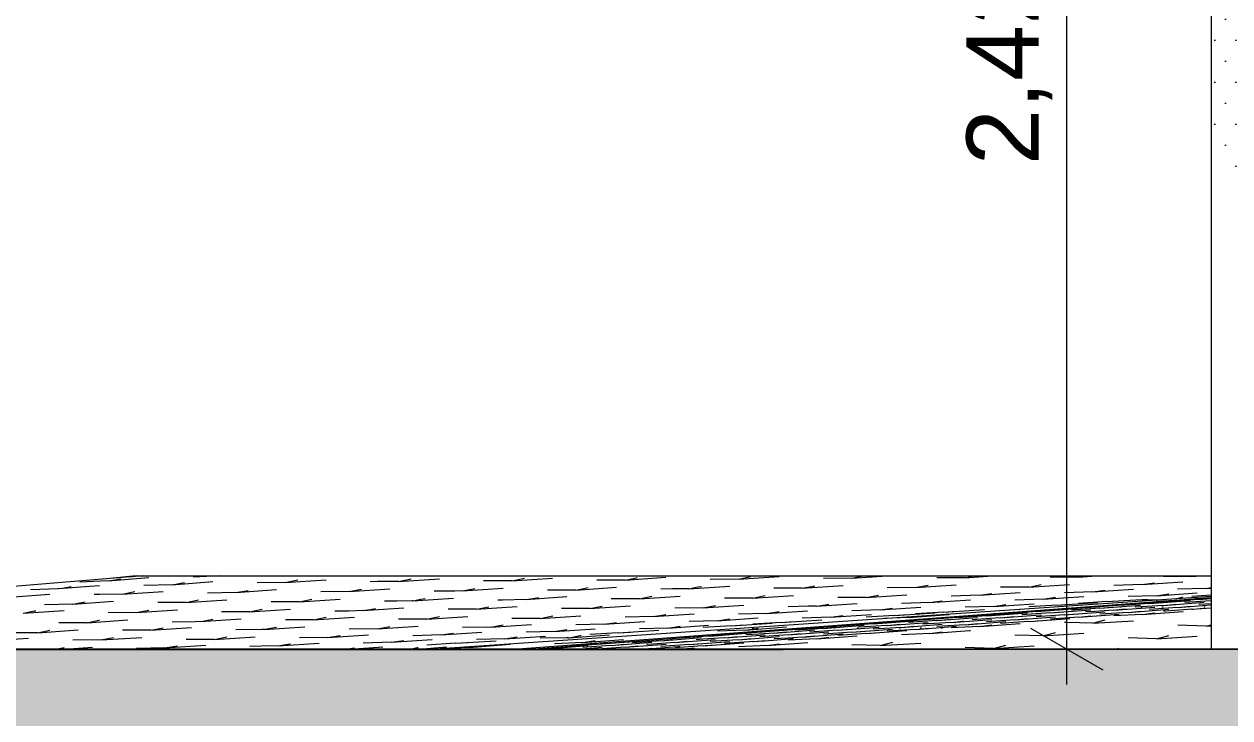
# Model space of a CAD drawing. Header units: metres. Extents: x -111189 to -108577, y -72951 to -72647.
# Drawn here: x -108812.514 to -108810.013, y -72942.977 to -72941.537 of the extents above; entities that cross this region are included whole.
import ezdxf

# ---------------------------------------------------------------- set-up
doc = ezdxf.new("R2010")
doc.units = ezdxf.units.M
doc.header["$MEASUREMENT"] = 0
for name, color, linetype in [('00 - DESENHO 2D', 7, 'Continuous'), ('01 - TERRENO PROPOSTO', 7, 'Continuous'), ('03 - LAJES', 7, 'Continuous'), ('05 - PAREDES..35', 7, 'Continuous'), ('12 - COTAS GERAIS', 7, 'Continuous')]:
    doc.layers.add(name, color=color, linetype=linetype)
doc.styles.add('ESTILO_GERADO_7', font='')
doc.styles.get('ESTILO_GERADO_7').set_extended_font_data('Helvetica')
doc.dimstyles.new('ESTILO_GERADO__5', dxfattribs={"dimtxt": 0.15, "dimasz": 0.114, "dimexe": 0.18, "dimexo": 0.0625, "dimgap": 0, "dimtad": 1, "dimzin": 0, "dimdsep": 46, "dimtxsty": 'ESTILO_GERADO_7', "dimblk": 'ARROWHEAD_2', "dimblk1": 'ARROWHEAD_2', "dimblk2": 'ARROWHEAD_2', "dimcen": 0.09, "dimse1": 1, "dimse2": 1, "dimclrd": 7, "dimclre": 7, "dimclrt": 7, "dimadec": 0, "dimazin": 0, "dimtfac": 1, "dimtdec": 4, "dimtmove": 0, "dimatfit": 3, "dimfxl": 1, "dimtolj": 1, "dimtzin": 0, "dimarcsym": 0})
pattern_1 = [(360, (-108649.912126, -72941.96242), (0.021783658, 0.043567315), [0, -0.043567315])]

# ---------------------------------------------------------------- blocks, each defined once
blk = doc.blocks.new('Corte Elem_1511_1', base_point=(-108649.9121, -72941.9624))
at = {"layer": '03 - LAJES', "color": 7, "linetype": 'Continuous', "lineweight": 20}
blk.add_line((-108809.8334, -72942.8341), (-108814.1422, -72942.8341), dxfattribs=at)
blk = doc.blocks.new('Corte Elem_1633_1', base_point=(-108649.9121, -72941.9624))
at = {"layer": '05 - PAREDES..35', "linetype": 'Continuous', "lineweight": 13}
h = blk.add_hatch(dxfattribs=at)
h.set_pattern_fill('DOTS_0001', color=251, style=0, pattern_type=2)
h.set_pattern_definition(pattern_1)
h.paths.add_polyline_path([(-108809.3397, -72940.4134), (-108810.0517, -72940.4134), (-108810.0517, -72941.7766), (-108809.909, -72941.9341), (-108809.8534, -72941.9341), (-108809.8534, -72941.9291), (-108809.4034, -72941.9291), (-108809.4034, -72941.9341), (-108809.3609, -72941.9341), (-108809.3609, -72940.4141), (-108809.3506, -72940.4141), (-108809.3506, -72941.9341), (-108809.3414, -72941.9341), (-108809.3414, -72941.334), (-108809.3397, -72941.3339)])
h = blk.add_hatch(dxfattribs=at)
h.set_pattern_fill('DOTS_0001', color=251, style=0, pattern_type=2)
h.set_pattern_definition(pattern_1)
h.paths.add_polyline_path([(-108809.9234, -72941.9641), (-108809.9414, -72941.9641), (-108809.9405, -72941.9651), (-108809.9234, -72941.9651)])
h = blk.add_hatch(dxfattribs=at)
h.set_pattern_fill('DOTS_0001', color=251, style=0, pattern_type=2)
h.set_pattern_definition(pattern_1)
h.paths.add_polyline_path([(-108809.9409, -72942.7336), (-108809.8499, -72942.8341), (-108809.8334, -72942.8341), (-108809.8334, -72942.7341), (-108809.9234, -72942.7341), (-108809.9234, -72942.7331), (-108809.9409, -72942.7331)])
at = {"layer": '05 - PAREDES..35', "color": 7, "linetype": 'Continuous', "lineweight": 13}
for p, q in [((-108810.0517, -72940.4134), (-108810.0517, -72942.8341)), ((-108809.3397, -72941.3334), (-108809.3397, -72940.4134)), ((-108809.3397, -72941.3334), (-108809.3397, -72941.3339))]:
    blk.add_line(p, q, dxfattribs=at)
blk = doc.blocks.new('Corte Elem_1678_1', base_point=(-108649.9121, -72941.9624))
at = {"layer": '01 - TERRENO PROPOSTO', "linetype": 'Continuous', "lineweight": 13}
h = blk.add_hatch(dxfattribs=at)
h.set_pattern_fill('DOTS_0001', color=251, style=0, pattern_type=2)
h.set_pattern_definition(pattern_1)
h.paths.add_polyline_path([(-108810.0517, -72942.7377), (-108811.3295, -72942.8341), (-108811.3295, -72942.8341), (-108811.1614, -72942.8214), (-108811.3016, -72942.8341), (-108811.2622, -72942.8341), (-108810.9245, -72942.8035), (-108810.8032, -72942.7944), (-108810.7967, -72942.8015), (-108810.0517, -72942.7467), (-108810.0517, -72942.7445), (-108810.5776, -72942.783), (-108810.5801, -72942.7802), (-108810.0517, -72942.7416), (-108810.0517, -72942.739), (-108810.5822, -72942.7779), (-108810.5823, -72942.7777)])
h = blk.add_hatch(dxfattribs=at)
h.set_pattern_fill('DOTS_0001', color=251, style=0, pattern_type=2)
h.set_pattern_definition(pattern_1)
h.paths.add_polyline_path([(-108810.9733, -72942.8052), (-108811.0519, -72942.8119), (-108810.8293, -72942.7953), (-108810.8043, -72942.7931), (-108810.8041, -72942.7934), (-108810.5831, -72942.7769), (-108810.5836, -72942.7764), (-108810.0517, -72942.7371), (-108810.0517, -72942.7368)])
h = blk.add_hatch(dxfattribs=at)
h.set_pattern_fill('DOTS_0001', color=251, style=0, pattern_type=2)
h.set_pattern_definition(pattern_1)
h.paths.add_polyline_path([(-108810.0517, -72942.7353), (-108810.8979, -72942.7984), (-108810.9733, -72942.8052), (-108810.0517, -72942.7368)])
h = blk.add_hatch(dxfattribs=at)
h.set_pattern_fill('DOTS_0001', color=251, style=0, pattern_type=2)
h.set_pattern_definition(pattern_1)
h.paths.add_polyline_path([(-108810.8301, -72942.7923), (-108810.8979, -72942.7984), (-108810.0517, -72942.7353), (-108810.0517, -72942.7349), (-108810.5856, -72942.7742), (-108810.5866, -72942.773), (-108810.0517, -72942.7336), (-108810.0517, -72942.7328), (-108810.76, -72942.786), (-108810.807, -72942.7902), (-108810.8067, -72942.7906)])
h = blk.add_hatch(dxfattribs=at)
h.set_pattern_fill('DOTS_0001', color=251, style=0, pattern_type=2)
h.set_pattern_definition(pattern_1)
h.paths.add_polyline_path([(-108810.0517, -72942.7467), (-108810.7967, -72942.8015), (-108810.7963, -72942.802), (-108810.5752, -72942.7856), (-108810.5754, -72942.7854), (-108810.0987, -72942.7504), (-108810.0517, -72942.7469)])
h = blk.add_hatch(dxfattribs=at)
h.set_pattern_fill('DOTS_0001', color=251, style=0, pattern_type=2)
h.set_pattern_definition(pattern_1)
h.paths.add_polyline_path([(-108810.5749, -72942.7859), (-108810.796, -72942.8023), (-108810.7951, -72942.8034), (-108810.0517, -72942.7485), (-108810.0517, -72942.7484), (-108810.5741, -72942.7868)])
h = blk.add_hatch(dxfattribs=at)
h.set_pattern_fill('DOTS_0001', color=251, style=0, pattern_type=2)
h.set_pattern_definition(pattern_1)
h.paths.add_polyline_path([(-108810.7951, -72942.8034), (-108810.7948, -72942.8037), (-108810.0517, -72942.7487), (-108810.0517, -72942.7485)])
h = blk.add_hatch(dxfattribs=at)
h.set_pattern_fill('DOTS_0001', color=251, style=0, pattern_type=2)
h.set_pattern_definition(pattern_1)
h.paths.add_polyline_path([(-108810.0517, -72942.7487), (-108810.7948, -72942.8037), (-108810.7947, -72942.8038), (-108810.0517, -72942.7487)])
h = blk.add_hatch(dxfattribs=at)
h.set_pattern_fill('DOTS_0001', color=251, style=0, pattern_type=2)
h.set_pattern_definition(pattern_1)
h.paths.add_polyline_path([(-108810.0517, -72942.7487), (-108810.7947, -72942.8038), (-108810.7946, -72942.8039), (-108810.0517, -72942.7488)])
h = blk.add_hatch(dxfattribs=at)
h.set_pattern_fill('DOTS_0001', color=251, style=0, pattern_type=2)
h.set_pattern_definition(pattern_1)
h.paths.add_polyline_path([(-108810.7946, -72942.8039), (-108810.7944, -72942.8041), (-108810.0517, -72942.7489), (-108810.0517, -72942.7488)])
h = blk.add_hatch(dxfattribs=at)
h.set_pattern_fill('DOTS_0001', color=251, style=0, pattern_type=2)
h.set_pattern_definition(pattern_1)
h.paths.add_polyline_path([(-108810.7944, -72942.8041), (-108810.7941, -72942.8044), (-108810.5731, -72942.788), (-108810.5732, -72942.7878), (-108810.3208, -72942.7691), (-108810.0517, -72942.7491), (-108810.0517, -72942.7489)])
h = blk.add_hatch(dxfattribs=at)
h.set_pattern_fill('DOTS_0001', color=251, style=0, pattern_type=2)
h.set_pattern_definition(pattern_1)
h.paths.add_polyline_path([(-108810.7459, -72942.7848), (-108810.76, -72942.786), (-108810.0517, -72942.7328), (-108810.0517, -72942.7327), (-108810.7525, -72942.7852), (-108810.7524, -72942.7853)])
h = blk.add_hatch(dxfattribs=at)
h.set_pattern_fill('DOTS_0001', color=251, style=0, pattern_type=2)
h.set_pattern_definition(pattern_1)
h.paths.add_polyline_path([(-108810.7527, -72942.785), (-108810.7525, -72942.7852), (-108810.0517, -72942.7327), (-108810.0517, -72942.7323), (-108810.7201, -72942.7821)])
h = blk.add_hatch(dxfattribs=at)
h.set_pattern_fill('DOTS_0001', color=251, style=0, pattern_type=2)
h.set_pattern_definition(pattern_1)
h.paths.add_polyline_path([(-108810.6267, -72942.774), (-108810.7201, -72942.7821), (-108810.0517, -72942.7323), (-108810.0517, -72942.7315)])
h = blk.add_hatch(dxfattribs=at)
h.set_pattern_fill('DOTS_0001', color=251, style=0, pattern_type=2)
h.set_pattern_definition(pattern_1)
h.paths.add_polyline_path([(-108810.3208, -72942.7691), (-108810.0517, -72942.7511), (-108810.0517, -72942.7491)])
h = blk.add_hatch(dxfattribs=at)
h.set_pattern_fill('DOTS_0001', color=251, style=0, pattern_type=2)
h.set_pattern_definition(pattern_1)
h.paths.add_polyline_path([(-108810.0517, -72942.7469), (-108810.0986, -72942.7504), (-108810.0517, -72942.747)])
h = blk.add_hatch(dxfattribs=at)
h.set_pattern_fill('DOTS_0001', color=251, style=0, pattern_type=2)
h.set_pattern_definition(pattern_1)
h.paths.add_polyline_path([(-108810.8041, -72942.7934), (-108810.8038, -72942.7938), (-108810.5828, -72942.7772), (-108810.5831, -72942.7769)])
h = blk.add_hatch(dxfattribs=at)
h.set_pattern_fill('DOTS_0001', color=251, style=0, pattern_type=2)
h.set_pattern_definition(pattern_1)
h.paths.add_polyline_path([(-108810.8038, -72942.7938), (-108810.8032, -72942.7944), (-108810.5823, -72942.7777), (-108810.5828, -72942.7772)])
h = blk.add_hatch(dxfattribs=at)
h.set_pattern_fill('DOTS_0001', color=251, style=0, pattern_type=2)
h.set_pattern_definition(pattern_1)
h.paths.add_polyline_path([(-108810.9508, -72942.7858), (-108811.6615, -72942.8341), (-108811.4895, -72942.8341), (-108811.1078, -72942.8059)])
h = blk.add_hatch(dxfattribs=at)
h.set_pattern_fill('DOTS_0001', color=251, style=0, pattern_type=2)
h.set_pattern_definition(pattern_1)
h.paths.add_polyline_path([(-108810.8571, -72942.7978), (-108811.0839, -72942.8148), (-108811.1614, -72942.8214), (-108810.9245, -72942.8035)])
h = blk.add_hatch(dxfattribs=at)
h.set_pattern_fill('DOTS_0001', color=251, style=0, pattern_type=2)
h.set_pattern_definition(pattern_1)
h.paths.add_polyline_path([(-108811.0839, -72942.8148), (-108810.8571, -72942.7978), (-108810.8293, -72942.7953), (-108811.0519, -72942.8119)])
h = blk.add_hatch(dxfattribs=at)
h.set_pattern_fill('DOTS_0001', color=251, style=0, pattern_type=2)
h.set_pattern_definition(pattern_1)
h.paths.add_polyline_path([(-108810.5752, -72942.7856), (-108810.7963, -72942.802), (-108810.796, -72942.8023), (-108810.5749, -72942.7859)])
h = blk.add_hatch(dxfattribs=at)
h.set_pattern_fill('DOTS_0001', color=251, style=0, pattern_type=2)
h.set_pattern_definition(pattern_1)
h.paths.add_polyline_path([(-108810.5731, -72942.788), (-108810.7941, -72942.8044), (-108810.7849, -72942.8145), (-108810.5772, -72942.7975), (-108810.5656, -72942.7962)])
h = blk.add_hatch(dxfattribs=at)
h.set_pattern_fill('DOTS_0001', color=251, style=0, pattern_type=2)
h.set_pattern_definition(pattern_1)
h.paths.add_polyline_path([(-108810.5772, -72942.7975), (-108810.7849, -72942.8145), (-108810.7792, -72942.8208), (-108810.6827, -72942.817)])
h = blk.add_hatch(dxfattribs=at)
h.set_pattern_fill('DOTS_0001', color=251, style=0, pattern_type=2)
h.set_pattern_definition(pattern_1)
h.paths.add_polyline_path([(-108811.3867, -72942.8265), (-108811.4895, -72942.8341), (-108811.4654, -72942.8341), (-108811.4142, -72942.8303)])
h = blk.add_hatch(dxfattribs=at)
h.set_pattern_fill('DOTS_0001', color=251, style=0, pattern_type=2)
h.set_pattern_definition(pattern_1)
h.paths.add_polyline_path([(-108811.4609, -72942.8337), (-108811.4654, -72942.8341), (-108811.4652, -72942.8341)])
at = {"layer": '01 - TERRENO PROPOSTO', "color": 251, "linetype": 'Continuous', "lineweight": 13}
for p, q in [((-108812.2684, -72942.6824), (-108812.7922, -72942.7255)), ((-108812.4422, -72942.7088), (-108812.3774, -72942.7037)), ((-108812.3692, -72942.6938), (-108812.3981, -72942.6953)), ((-108812.3774, -72942.7037), (-108812.3577, -72942.7022)), ((-108812.3394, -72942.6924), (-108812.3692, -72942.6938)), ((-108812.2817, -72942.6824), (-108812.3429, -72942.6885)), ((-108812.3394, -72942.6924), (-108812.2549, -72942.6858)), ((-108812.3394, -72942.6924), (-108812.3251, -72942.6902)), ((-108812.3251, -72942.6902), (-108812.3136, -72942.6887)), ((-108812.2953, -72942.6843), (-108812.3233, -72942.6869)), ((-108812.2953, -72942.6843), (-108812.2791, -72942.6824)), ((-108812.2953, -72942.6843), (-108812.277, -72942.6824)), ((-108812.2817, -72942.6824), (-108812.2701, -72942.6824)), ((-108812.2701, -72942.6824), (-108812.2684, -72942.6824)), ((-108812.2684, -72942.6824), (-108812.2584, -72942.6824)), ((-108812.2071, -72942.7006), (-108812.2659, -72942.7022)), ((-108812.2584, -72942.6824), (-108812.2281, -72942.6824)), ((-108812.2281, -72942.6824), (-108812.1725, -72942.6824)), ((-108812.2071, -72942.7006), (-108812.1227, -72942.6941)), ((-108812.2071, -72942.7006), (-108812.1814, -72942.6957)), ((-108812.1725, -72942.6824), (-108812.1009, -72942.6824)), ((-108812.1074, -72942.6824), (-108812.1631, -72942.6847)), ((-108812.1009, -72942.6824), (-108812.0283, -72942.6824)), ((-108811.9721, -72942.6963), (-108812.0308, -72942.6967)), ((-108812.0283, -72942.6824), (-108811.9539, -72942.6824)), ((-108811.9721, -72942.6963), (-108811.8876, -72942.6902)), ((-108811.9721, -72942.6963), (-108811.9464, -72942.6906)), ((-108811.9539, -72942.6824), (-108811.8397, -72942.6824)), ((-108811.8397, -72942.6824), (-108811.6454, -72942.6824)), ((-108811.7803, -72942.694), (-108811.7958, -72942.6944)), ((-108811.737, -72942.6938), (-108811.7803, -72942.694)), ((-108811.737, -72942.6938), (-108811.6525, -72942.6882)), ((-108811.737, -72942.6938), (-108811.7113, -72942.6885)), ((-108811.6454, -72942.6824), (-108811.4054, -72942.6824)), ((-108811.5368, -72942.6927), (-108811.5607, -72942.6928)), ((-108811.5019, -72942.6925), (-108811.5368, -72942.6927)), ((-108811.5019, -72942.6925), (-108811.4175, -72942.6869)), ((-108811.5019, -72942.6925), (-108811.4821, -72942.6884)), ((-108811.4821, -72942.6884), (-108811.4762, -72942.6872)), ((-108811.4054, -72942.6824), (-108811.1896, -72942.6824)), ((-108811.3127, -72942.6914), (-108811.3256, -72942.6914)), ((-108811.2669, -72942.691), (-108811.3127, -72942.6914)), ((-108811.2669, -72942.691), (-108811.1824, -72942.6853)), ((-108811.2669, -72942.691), (-108811.2438, -72942.6864)), ((-108811.2438, -72942.6864), (-108811.2412, -72942.6858)), ((-108811.1896, -72942.6824), (-108811.0198, -72942.6824)), ((-108811.1347, -72942.709), (-108811.0502, -72942.7035)), ((-108811.0318, -72942.689), (-108811.0906, -72942.6895)), ((-108811.0318, -72942.689), (-108810.9473, -72942.6833)), ((-108811.0318, -72942.689), (-108811.0061, -72942.6838)), ((-108811.0198, -72942.6824), (-108810.8073, -72942.6824)), ((-108810.8996, -72942.7078), (-108810.8151, -72942.7024)), ((-108810.8996, -72942.7078), (-108810.8739, -72942.7027)), ((-108810.7968, -72942.6872), (-108810.8555, -72942.6874)), ((-108810.8073, -72942.6824), (-108810.4514, -72942.6824)), ((-108810.7968, -72942.6872), (-108810.7732, -72942.6824)), ((-108810.7968, -72942.6872), (-108810.7233, -72942.6824)), ((-108810.6645, -72942.7066), (-108810.5801, -72942.7011)), ((-108810.6645, -72942.7066), (-108810.6388, -72942.7014)), ((-108810.5617, -72942.686), (-108810.6205, -72942.6863)), ((-108810.5617, -72942.686), (-108810.5438, -72942.6824)), ((-108810.5617, -72942.686), (-108810.5059, -72942.6824)), ((-108810.4514, -72942.6824), (-108810.0517, -72942.6824)), ((-108810.4295, -72942.7054), (-108810.345, -72942.6999)), ((-108810.4295, -72942.7054), (-108810.4038, -72942.7002)), ((-108810.3266, -72942.6848), (-108810.3854, -72942.6851)), ((-108810.3266, -72942.6848), (-108810.3146, -72942.6824)), ((-108810.3266, -72942.6848), (-108810.2892, -72942.6824)), ((-108810.1944, -72942.7002), (-108810.2532, -72942.702)), ((-108810.1944, -72942.7002), (-108810.1099, -72942.6946)), ((-108810.1944, -72942.7002), (-108810.1687, -72942.6964)), ((-108810.0916, -72942.6836), (-108810.1503, -72942.6839)), ((-108810.0916, -72942.6836), (-108810.0856, -72942.6824)), ((-108810.0916, -72942.6836), (-108810.0729, -72942.6824)), ((-108812.545, -72942.7266), (-108812.4605, -72942.7202)), ((-108812.4618, -72942.7096), (-108812.501, -72942.7113)), ((-108812.4448, -72942.7089), (-108812.4618, -72942.7096)), ((-108812.4422, -72942.7088), (-108812.4448, -72942.7089)), ((-108812.4422, -72942.7088), (-108812.4411, -72942.7086)), ((-108812.4411, -72942.7086), (-108812.4346, -72942.7076)), ((-108812.4346, -72942.7076), (-108812.4165, -72942.7046)), ((-108812.3574, -72942.7208), (-108812.3687, -72942.721)), ((-108812.31, -72942.7205), (-108812.3574, -72942.7208)), ((-108812.31, -72942.7205), (-108812.2255, -72942.7144)), ((-108812.31, -72942.7205), (-108812.288, -72942.7157)), ((-108812.288, -72942.7157), (-108812.2843, -72942.7149)), ((-108812.0749, -72942.7169), (-108812.1337, -72942.7183)), ((-108812.0749, -72942.7169), (-108811.9904, -72942.7109)), ((-108812.0749, -72942.7169), (-108812.0492, -72942.7123)), ((-108811.8398, -72942.715), (-108811.8986, -72942.7153)), ((-108811.8398, -72942.715), (-108811.7554, -72942.7094)), ((-108811.8398, -72942.715), (-108811.8141, -72942.7097)), ((-108811.7076, -72942.7343), (-108811.6231, -72942.7286)), ((-108811.6201, -72942.7137), (-108811.6635, -72942.7139)), ((-108811.6048, -72942.7135), (-108811.6201, -72942.7137)), ((-108811.6048, -72942.7135), (-108811.5203, -72942.7079)), ((-108811.6048, -72942.7135), (-108811.5971, -72942.712)), ((-108811.5971, -72942.712), (-108811.5791, -72942.7083)), ((-108811.4725, -72942.7311), (-108811.3888, -72942.7253)), ((-108811.4725, -72942.7311), (-108811.4494, -72942.7277)), ((-108811.4494, -72942.7277), (-108811.4468, -72942.7272)), ((-108811.4129, -72942.712), (-108811.4285, -72942.7121)), ((-108811.3697, -72942.7116), (-108811.4129, -72942.712)), ((-108811.3888, -72942.7253), (-108811.3881, -72942.7253)), ((-108811.3697, -72942.7116), (-108811.2852, -72942.706)), ((-108811.3697, -72942.7116), (-108811.3467, -72942.707)), ((-108811.3467, -72942.707), (-108811.344, -72942.7065)), ((-108811.2375, -72942.7296), (-108811.153, -72942.7242)), ((-108811.2375, -72942.7296), (-108811.2118, -72942.7244)), ((-108811.169, -72942.7091), (-108811.1934, -72942.7099)), ((-108811.1347, -72942.709), (-108811.169, -72942.7091)), ((-108811.1347, -72942.709), (-108811.116, -72942.7052)), ((-108811.116, -72942.7052), (-108811.1089, -72942.7042)), ((-108811.0024, -72942.7283), (-108811.0612, -72942.7286)), ((-108811.0024, -72942.7283), (-108810.9179, -72942.7229)), ((-108811.0024, -72942.7283), (-108810.9767, -72942.7232)), ((-108810.8996, -72942.7078), (-108810.9584, -72942.7081)), ((-108810.7674, -72942.7271), (-108810.8261, -72942.7274)), ((-108810.7674, -72942.7271), (-108810.6829, -72942.7217)), ((-108810.7674, -72942.7271), (-108810.7417, -72942.722)), ((-108810.6645, -72942.7066), (-108810.7233, -72942.7069)), ((-108810.5323, -72942.7226), (-108810.5911, -72942.7243)), ((-108810.5323, -72942.7226), (-108810.4478, -72942.717)), ((-108810.5323, -72942.7226), (-108810.5066, -72942.7188)), ((-108810.4295, -72942.7054), (-108810.4882, -72942.7057)), ((-108810.4001, -72942.7306), (-108810.3156, -72942.725)), ((-108810.4001, -72942.7306), (-108810.3744, -72942.7268)), ((-108810.2972, -72942.7154), (-108810.356, -72942.7172)), ((-108810.2972, -72942.7154), (-108810.2128, -72942.7098)), ((-108810.2972, -72942.7154), (-108810.2715, -72942.7116)), ((-108810.165, -72942.7234), (-108810.2238, -72942.7252)), ((-108810.165, -72942.7234), (-108810.0805, -72942.7178)), ((-108810.165, -72942.7234), (-108810.1393, -72942.7196)), ((-108810.1277, -72942.73), (-108810.119, -72942.7282)), ((-108810.0622, -72942.7082), (-108810.1209, -72942.71)), ((-108810.119, -72942.7282), (-108810.1113, -72942.7265)), ((-108810.1113, -72942.7265), (-108810.1099, -72942.7264)), ((-108810.0517, -72942.7223), (-108810.0915, -72942.7248)), ((-108810.0622, -72942.7082), (-108810.0517, -72942.7067)), ((-108810.0622, -72942.7082), (-108810.0517, -72942.7075)), ((-108812.4128, -72942.7409), (-108812.4716, -72942.7423)), ((-108812.4128, -72942.7409), (-108812.3283, -72942.7349)), ((-108812.4128, -72942.7409), (-108812.3871, -72942.7363)), ((-108812.2806, -72942.7585), (-108812.1961, -72942.7529)), ((-108812.2806, -72942.7585), (-108812.2549, -72942.7533)), ((-108812.1777, -72942.7374), (-108812.2365, -72942.7377)), ((-108812.1777, -72942.7374), (-108812.0933, -72942.7318)), ((-108812.1777, -72942.7374), (-108812.152, -72942.7321)), ((-108812.0455, -72942.7568), (-108811.961, -72942.7512)), ((-108812.0431, -72942.7563), (-108812.0198, -72942.7515)), ((-108811.9427, -72942.7361), (-108812.0014, -72942.7364)), ((-108811.9427, -72942.7361), (-108811.8582, -72942.7304)), ((-108811.9427, -72942.7361), (-108811.917, -72942.7308)), ((-108811.8104, -72942.7542), (-108811.726, -72942.7484)), ((-108811.8104, -72942.7542), (-108811.7963, -72942.7521)), ((-108811.7963, -72942.7521), (-108811.7847, -72942.7498)), ((-108811.7406, -72942.7345), (-108811.7664, -72942.7346)), ((-108811.7091, -72942.7343), (-108811.7406, -72942.7345)), ((-108811.7076, -72942.7343), (-108811.7091, -72942.7343)), ((-108811.7076, -72942.7343), (-108811.7068, -72942.7341)), ((-108811.7068, -72942.7341), (-108811.6912, -72942.7309)), ((-108811.6912, -72942.7309), (-108811.6819, -72942.729)), ((-108811.5754, -72942.7514), (-108811.6341, -72942.7517)), ((-108811.5754, -72942.7514), (-108811.4909, -72942.746)), ((-108811.5754, -72942.7514), (-108811.5497, -72942.7462)), ((-108811.5212, -72942.7327), (-108811.5313, -72942.7328)), ((-108811.4725, -72942.7311), (-108811.5212, -72942.7327)), ((-108811.3403, -72942.75), (-108811.3991, -72942.7503)), ((-108811.3403, -72942.75), (-108811.2558, -72942.7446)), ((-108811.3403, -72942.75), (-108811.3146, -72942.7449)), ((-108811.2375, -72942.7296), (-108811.2962, -72942.7299)), ((-108811.1053, -72942.7488), (-108811.164, -72942.7491)), ((-108811.1053, -72942.7488), (-108811.0208, -72942.7434)), ((-108811.1053, -72942.7488), (-108811.0795, -72942.7437)), ((-108810.8867, -72942.7454), (-108810.929, -72942.7462)), ((-108810.8702, -72942.7449), (-108810.8867, -72942.7454)), ((-108810.8702, -72942.7449), (-108810.7857, -72942.7393)), ((-108810.8702, -72942.7449), (-108810.8608, -72942.7435)), ((-108810.8608, -72942.7435), (-108810.8445, -72942.7408)), ((-108810.738, -72942.7529), (-108810.7967, -72942.7547)), ((-108810.738, -72942.7529), (-108810.6535, -72942.7473)), ((-108810.738, -72942.7529), (-108810.7123, -72942.7491)), ((-108810.6351, -72942.7377), (-108810.6939, -72942.7395)), ((-108810.6351, -72942.7377), (-108810.5507, -72942.7321)), ((-108810.6351, -72942.7377), (-108810.6094, -72942.7339)), ((-108810.6057, -72942.7573), (-108810.5213, -72942.7519)), ((-108810.5029, -72942.7457), (-108810.5617, -72942.7475)), ((-108810.5029, -72942.7457), (-108810.4184, -72942.7402)), ((-108810.5029, -72942.7457), (-108810.4772, -72942.7419)), ((-108810.4001, -72942.7306), (-108810.4588, -72942.7324)), ((-108810.4497, -72942.7518), (-108810.4478, -72942.7514)), ((-108810.3707, -72942.7428), (-108810.4294, -72942.7464)), ((-108810.3707, -72942.7428), (-108810.2862, -72942.7374)), ((-108810.3707, -72942.7428), (-108810.345, -72942.741)), ((-108810.2678, -72942.7357), (-108810.3266, -72942.7394)), ((-108810.2678, -72942.7357), (-108810.1834, -72942.7303)), ((-108810.2678, -72942.7357), (-108810.2421, -72942.734)), ((-108810.184, -72942.7324), (-108810.1944, -72942.7325)), ((-108810.157, -72942.7319), (-108810.184, -72942.7324)), ((-108812.5156, -72942.7599), (-108812.4311, -72942.7542)), ((-108812.5156, -72942.7599), (-108812.4927, -72942.7551)), ((-108812.4927, -72942.7551), (-108812.4899, -72942.7546)), ((-108812.3834, -72942.7794), (-108812.2989, -72942.7737)), ((-108812.3834, -72942.7794), (-108812.3589, -72942.7743)), ((-108812.3589, -72942.7743), (-108812.3577, -72942.7741)), ((-108812.2806, -72942.7585), (-108812.3393, -72942.7589)), ((-108812.1593, -72942.7777), (-108812.2071, -72942.7781)), ((-108812.1483, -72942.7773), (-108812.1593, -72942.7777)), ((-108812.1483, -72942.7773), (-108812.0639, -72942.7715)), ((-108812.1483, -72942.7773), (-108812.1431, -72942.7765)), ((-108812.1431, -72942.7765), (-108812.1226, -72942.7724)), ((-108812.0503, -72942.7569), (-108812.1043, -72942.7572)), ((-108812.0455, -72942.7568), (-108812.0503, -72942.7569)), ((-108812.0455, -72942.7568), (-108812.0431, -72942.7563)), ((-108811.9133, -72942.7732), (-108811.972, -72942.7735)), ((-108811.9133, -72942.7732), (-108811.8288, -72942.7678)), ((-108811.9133, -72942.7732), (-108811.8876, -72942.768)), ((-108811.8403, -72942.7552), (-108811.8692, -72942.7555)), ((-108811.8104, -72942.7542), (-108811.8403, -72942.7552)), ((-108811.716, -72942.772), (-108811.737, -72942.7721)), ((-108811.6782, -72942.7718), (-108811.716, -72942.772)), ((-108811.6782, -72942.7718), (-108811.5937, -72942.7664)), ((-108811.6782, -72942.7718), (-108811.6589, -72942.7679)), ((-108811.6589, -72942.7679), (-108811.6525, -72942.7667)), ((-108811.4431, -72942.7706), (-108811.5019, -72942.7709)), ((-108811.4431, -72942.7706), (-108811.3587, -72942.7651)), ((-108811.4431, -72942.7706), (-108811.4174, -72942.7654)), ((-108811.3109, -72942.7825), (-108811.2264, -72942.7769)), ((-108811.3109, -72942.7825), (-108811.2852, -72942.7787)), ((-108811.2081, -72942.7668), (-108811.2669, -72942.7678)), ((-108811.2081, -72942.7668), (-108811.1236, -72942.7614)), ((-108811.2081, -72942.7668), (-108811.1824, -72942.7624)), ((-108811.0759, -72942.7753), (-108811.1346, -72942.7771)), ((-108811.0759, -72942.7753), (-108810.9914, -72942.7697)), ((-108811.0759, -72942.7753), (-108811.0501, -72942.7715)), ((-108810.973, -72942.7601), (-108811.0318, -72942.7619)), ((-108810.9436, -72942.779), (-108811.0024, -72942.7826)), ((-108810.973, -72942.7601), (-108810.8886, -72942.7545)), ((-108810.973, -72942.7601), (-108810.9473, -72942.7563)), ((-108810.9436, -72942.779), (-108810.8592, -72942.7736)), ((-108810.9436, -72942.779), (-108810.9179, -72942.7772)), ((-108810.8408, -72942.7681), (-108810.8996, -72942.7699)), ((-108810.8408, -72942.7681), (-108810.7563, -72942.7625)), ((-108810.8408, -72942.7681), (-108810.8151, -72942.7643)), ((-108810.7086, -72942.7644), (-108810.7673, -72942.768)), ((-108810.7086, -72942.7644), (-108810.6241, -72942.759)), ((-108810.7086, -72942.7644), (-108810.6829, -72942.7626)), ((-108810.6057, -72942.7573), (-108810.6645, -72942.761)), ((-108810.6057, -72942.7573), (-108810.58, -72942.7556)), ((-108812.4862, -72942.8002), (-108812.545, -72942.8007)), ((-108812.4862, -72942.8002), (-108812.4018, -72942.7946)), ((-108812.4862, -72942.8002), (-108812.4605, -72942.7951)), ((-108812.437, -72942.7797), (-108812.4422, -72942.7797)), ((-108812.3834, -72942.7794), (-108812.437, -72942.7797)), ((-108812.2512, -72942.795), (-108812.3099, -72942.7953)), ((-108812.2512, -72942.795), (-108812.1667, -72942.7895)), ((-108812.2512, -72942.795), (-108812.2255, -72942.7898)), ((-108812.0206, -72942.7936), (-108812.0749, -72942.794)), ((-108812.0161, -72942.7935), (-108812.0206, -72942.7936)), ((-108812.0161, -72942.7935), (-108811.9316, -72942.7881)), ((-108812.0161, -72942.7935), (-108812.0138, -72942.7931)), ((-108812.0138, -72942.7931), (-108811.9904, -72942.7885)), ((-108811.781, -72942.7923), (-108811.8398, -72942.7926)), ((-108811.781, -72942.7923), (-108811.6966, -72942.7869)), ((-108811.781, -72942.7923), (-108811.7553, -72942.7872)), ((-108811.6488, -72942.8048), (-108811.5643, -72942.7992)), ((-108811.6488, -72942.8048), (-108811.6231, -72942.801)), ((-108811.546, -72942.7885), (-108811.6047, -72942.7895)), ((-108811.546, -72942.7885), (-108811.4615, -72942.7831)), ((-108811.546, -72942.7885), (-108811.5203, -72942.7841)), ((-108811.4138, -72942.7976), (-108811.4725, -72942.7994)), ((-108811.4138, -72942.7976), (-108811.3293, -72942.792)), ((-108811.4138, -72942.7976), (-108811.388, -72942.7938)), ((-108811.3109, -72942.7825), (-108811.3697, -72942.7842)), ((-108811.2815, -72942.8006), (-108811.3403, -72942.8042)), ((-108811.2815, -72942.8006), (-108811.197, -72942.7952)), ((-108811.2815, -72942.8006), (-108811.2558, -72942.7988)), ((-108811.1787, -72942.7905), (-108811.2375, -72942.7923)), ((-108811.1787, -72942.7905), (-108811.0942, -72942.7849)), ((-108811.1787, -72942.7905), (-108811.153, -72942.7867)), ((-108811.0465, -72942.786), (-108811.1052, -72942.7896)), ((-108811.0465, -72942.786), (-108810.962, -72942.7806)), ((-108811.0465, -72942.786), (-108811.0208, -72942.7842)), ((-108812.5891, -72942.8168), (-108812.5046, -72942.8113)), ((-108812.354, -72942.8153), (-108812.4128, -72942.8158)), ((-108812.354, -72942.8153), (-108812.2695, -72942.8099)), ((-108812.354, -72942.8153), (-108812.3283, -72942.8103)), ((-108812.2218, -72942.8318), (-108812.1373, -72942.8264)), ((-108812.2218, -72942.8318), (-108812.1961, -72942.8275)), ((-108812.1189, -72942.8141), (-108812.1777, -72942.8144)), ((-108812.1189, -72942.8141), (-108812.0345, -72942.8086)), ((-108812.1189, -72942.8141), (-108812.0932, -72942.8089)), ((-108812.0219, -72942.8282), (-108812.0455, -72942.8287)), ((-108811.9867, -72942.8272), (-108812.0219, -72942.8282)), ((-108811.9867, -72942.8272), (-108811.9022, -72942.8216)), ((-108811.9867, -72942.8272), (-108811.9667, -72942.8242)), ((-108811.9667, -72942.8242), (-108811.961, -72942.8232)), ((-108811.8839, -72942.8101), (-108811.9426, -72942.8112)), ((-108811.8839, -72942.8101), (-108811.7994, -72942.8047)), ((-108811.8839, -72942.8101), (-108811.8582, -72942.8058)), ((-108811.7516, -72942.82), (-108811.8104, -72942.8218)), ((-108811.7516, -72942.82), (-108811.6672, -72942.8144)), ((-108811.7516, -72942.82), (-108811.7259, -72942.8162)), ((-108811.6488, -72942.8048), (-108811.7076, -72942.8066)), ((-108811.6194, -72942.8222), (-108811.6782, -72942.8258)), ((-108811.6194, -72942.8222), (-108811.5349, -72942.8168)), ((-108811.6194, -72942.8222), (-108811.5937, -72942.8204)), ((-108811.5166, -72942.8128), (-108811.5753, -72942.8146)), ((-108811.5166, -72942.8128), (-108811.4321, -72942.8072)), ((-108811.5166, -72942.8128), (-108811.4909, -72942.809)), ((-108811.3897, -72942.8111), (-108811.4431, -72942.8118)), ((-108811.3844, -72942.811), (-108811.3897, -72942.8111)), ((-108811.3844, -72942.811), (-108811.3561, -72942.8089)), ((-108811.3844, -72942.811), (-108811.3825, -72942.8106)), ((-108811.3825, -72942.8106), (-108811.3611, -72942.806)), ((-108811.3611, -72942.806), (-108811.3586, -72942.8059)), ((-108811.3561, -72942.8089), (-108811.2999, -72942.8047)), ((-108812.4482, -72942.8341), (-108812.4311, -72942.8307)), ((-108812.4301, -72942.8341), (-108812.3724, -72942.8304)), ((-108812.2218, -72942.8318), (-108812.2805, -72942.8329)), ((-108811.8471, -72942.8341), (-108811.8288, -72942.8314)), ((-108811.838, -72942.8341), (-108811.77, -72942.8296)), ((-108811.7124, -72942.8341), (-108811.6984, -72942.8312)), ((-108811.6984, -72942.8312), (-108811.6965, -72942.8308)), ((-108811.6949, -72942.8341), (-108811.6378, -72942.8298))]:
    blk.add_line(p, q, dxfattribs=at)
at = {"layer": '01 - TERRENO PROPOSTO', "color": 7, "linetype": 'Continuous', "lineweight": 13}
for p, q in [((-108810.0517, -72942.7248), (-108811.6615, -72942.8341)), ((-108810.0517, -72942.7281), (-108811.4895, -72942.8341)), ((-108811.4654, -72942.8341), (-108810.0517, -72942.7286)), ((-108810.0983, -72942.7315), (-108810.0805, -72942.7287)), ((-108810.0768, -72942.731), (-108810.0517, -72942.7289)), ((-108810.4147, -72942.7563), (-108810.3302, -72942.7499)), ((-108810.3853, -72942.7593), (-108810.3008, -72942.7529)), ((-108810.2825, -72942.7494), (-108810.3412, -72942.7534)), ((-108810.2531, -72942.7533), (-108810.2932, -72942.7559)), ((-108810.2825, -72942.7494), (-108810.198, -72942.743)), ((-108810.2825, -72942.7494), (-108810.2568, -72942.747)), ((-108810.2531, -72942.7533), (-108810.1686, -72942.7469)), ((-108810.2531, -72942.7533), (-108810.2369, -72942.7517)), ((-108810.2307, -72942.7434), (-108810.2384, -72942.7439)), ((-108810.237, -72942.7517), (-108810.2274, -72942.7508)), ((-108810.2086, -72942.7418), (-108810.2307, -72942.7434)), ((-108810.2237, -72942.758), (-108810.1392, -72942.7516)), ((-108810.1503, -72942.7436), (-108810.209, -72942.7475)), ((-108810.1796, -72942.7399), (-108810.2086, -72942.7418)), ((-108810.1796, -72942.7399), (-108810.0952, -72942.7334)), ((-108810.1796, -72942.7399), (-108810.1693, -72942.7389)), ((-108810.1209, -72942.7479), (-108810.1796, -72942.7518)), ((-108810.1693, -72942.7389), (-108810.1621, -72942.7383)), ((-108810.127, -72942.7336), (-108810.165, -72942.7352)), ((-108810.1621, -72942.7383), (-108810.1539, -72942.7374)), ((-108810.1503, -72942.7436), (-108810.0658, -72942.7371)), ((-108810.1503, -72942.7436), (-108810.1245, -72942.7411)), ((-108810.0999, -72942.7522), (-108810.1463, -72942.7555)), ((-108810.0768, -72942.731), (-108810.1356, -72942.7352)), ((-108810.1209, -72942.7479), (-108810.0517, -72942.7426)), ((-108810.1209, -72942.7479), (-108810.0951, -72942.7453)), ((-108810.0517, -72942.7338), (-108810.1062, -72942.7375)), ((-108810.0915, -72942.7516), (-108810.0999, -72942.7522)), ((-108810.0915, -72942.7516), (-108810.0517, -72942.7487)), ((-108810.0915, -72942.7516), (-108810.0886, -72942.7514)), ((-108810.0886, -72942.7514), (-108810.0743, -72942.7501)), ((-108810.0768, -72942.731), (-108810.0517, -72942.7291)), ((-108810.0517, -72942.74), (-108810.0768, -72942.7416)), ((-108810.0743, -72942.7501), (-108810.0657, -72942.7494)), ((-108810.7526, -72942.7816), (-108810.6681, -72942.7753)), ((-108810.6792, -72942.7687), (-108810.7297, -72942.7708)), ((-108810.7232, -72942.7851), (-108810.6387, -72942.7787)), ((-108810.6717, -72942.7749), (-108810.7057, -72942.7763)), ((-108810.6792, -72942.7687), (-108810.5947, -72942.7622)), ((-108810.6792, -72942.7687), (-108810.6645, -72942.7664)), ((-108810.6204, -72942.7751), (-108810.6791, -72942.7791)), ((-108810.591, -72942.7789), (-108810.6497, -72942.7828)), ((-108810.6421, -72942.7727), (-108810.631, -72942.7708)), ((-108810.6204, -72942.7751), (-108810.5359, -72942.7687)), ((-108810.6204, -72942.7751), (-108810.5979, -72942.773)), ((-108810.5979, -72942.773), (-108810.5947, -72942.7727)), ((-108810.591, -72942.7789), (-108810.5065, -72942.7725)), ((-108810.591, -72942.7789), (-108810.5668, -72942.7766)), ((-108810.5175, -72942.7655), (-108810.5763, -72942.7696)), ((-108810.5669, -72942.7766), (-108810.5653, -72942.7764)), ((-108810.5616, -72942.7837), (-108810.4771, -72942.7773)), ((-108810.5099, -72942.7708), (-108810.5469, -72942.7733)), ((-108810.5175, -72942.7655), (-108810.4331, -72942.7591)), ((-108810.5175, -72942.7655), (-108810.4918, -72942.7631)), ((-108810.4587, -72942.7735), (-108810.5175, -72942.7774)), ((-108810.4881, -72942.7693), (-108810.5099, -72942.7708)), ((-108810.5, -72942.7611), (-108810.5029, -72942.7613)), ((-108810.4881, -72942.7693), (-108810.4157, -72942.7638)), ((-108810.4881, -72942.7693), (-108810.4815, -72942.7687)), ((-108810.4815, -72942.7687), (-108810.4624, -72942.7668)), ((-108810.4147, -72942.7563), (-108810.4735, -72942.7605)), ((-108810.4293, -72942.7769), (-108810.4615, -72942.7792)), ((-108810.4587, -72942.7735), (-108810.3743, -72942.7671)), ((-108810.4587, -72942.7735), (-108810.433, -72942.771)), ((-108810.3853, -72942.7593), (-108810.4441, -72942.7633)), ((-108810.4293, -72942.7769), (-108810.3449, -72942.7706)), ((-108810.4293, -72942.7769), (-108810.4184, -72942.776)), ((-108810.4228, -72942.7554), (-108810.4184, -72942.7548)), ((-108810.4184, -72942.776), (-108810.4127, -72942.7755)), ((-108810.4157, -72942.7638), (-108810.4037, -72942.7629)), ((-108810.4147, -72942.7563), (-108810.389, -72942.7542)), ((-108810.3559, -72942.7634), (-108810.4147, -72942.7673)), ((-108810.4127, -72942.7755), (-108810.4036, -72942.7747)), ((-108810.3853, -72942.7593), (-108810.3596, -72942.7568)), ((-108810.3265, -72942.7678), (-108810.3853, -72942.7719)), ((-108810.3559, -72942.7634), (-108810.2714, -72942.757)), ((-108810.3559, -72942.7634), (-108810.3302, -72942.7609)), ((-108810.3506, -72942.7789), (-108810.3559, -72942.7792)), ((-108810.2971, -72942.7803), (-108810.3506, -72942.7789)), ((-108810.3265, -72942.7678), (-108810.242, -72942.7615)), ((-108810.3265, -72942.7678), (-108810.3063, -72942.766)), ((-108810.293, -72942.7559), (-108810.3118, -72942.7572)), ((-108810.3063, -72942.766), (-108810.3008, -72942.7655)), ((-108810.2971, -72942.7803), (-108810.2714, -72942.7738)), ((-108810.2971, -72942.7803), (-108810.2126, -72942.7753)), ((-108810.2237, -72942.758), (-108810.2825, -72942.7619)), ((-108810.1943, -72942.7622), (-108810.2531, -72942.765)), ((-108810.2237, -72942.758), (-108810.198, -72942.7555)), ((-108810.1943, -72942.7622), (-108810.1098, -72942.7559)), ((-108810.1943, -72942.7622), (-108810.1686, -72942.7587)), ((-108810.1463, -72942.7555), (-108810.1502, -72942.7557)), ((-108811.0905, -72942.8071), (-108811.0249, -72942.802)), ((-108811.0171, -72942.7947), (-108811.0758, -72942.7972)), ((-108811.0249, -72942.802), (-108811.006, -72942.8006)), ((-108811.0171, -72942.7947), (-108810.9326, -72942.7882)), ((-108811.0171, -72942.7947), (-108810.9914, -72942.7907)), ((-108810.99, -72942.803), (-108811.017, -72942.8049)), ((-108810.9877, -72942.7985), (-108811.0009, -72942.7994)), ((-108810.9583, -72942.8009), (-108810.99, -72942.803)), ((-108810.9877, -72942.7985), (-108810.9032, -72942.7922)), ((-108810.9877, -72942.7985), (-108810.9828, -72942.7981)), ((-108810.9583, -72942.8009), (-108810.8738, -72942.7944)), ((-108810.9583, -72942.8009), (-108810.9471, -72942.7998)), ((-108810.9471, -72942.7998), (-108810.9326, -72942.7984)), ((-108810.9289, -72942.8046), (-108810.8444, -72942.7982)), ((-108810.9289, -72942.8046), (-108810.9032, -72942.8021)), ((-108810.8554, -72942.7912), (-108810.9142, -72942.7952)), ((-108810.8995, -72942.8093), (-108810.815, -72942.8029)), ((-108810.826, -72942.7949), (-108810.8848, -72942.799)), ((-108810.8554, -72942.7912), (-108810.771, -72942.7848)), ((-108810.8554, -72942.7912), (-108810.8297, -72942.7888)), ((-108810.7966, -72942.7992), (-108810.8554, -72942.8031)), ((-108810.826, -72942.7949), (-108810.7416, -72942.7885)), ((-108810.826, -72942.7949), (-108810.8003, -72942.7926)), ((-108810.7672, -72942.8021), (-108810.826, -72942.8063)), ((-108810.7526, -72942.7816), (-108810.8114, -72942.7858)), ((-108810.7966, -72942.7992), (-108810.7122, -72942.7928)), ((-108810.7966, -72942.7992), (-108810.7709, -72942.7967)), ((-108810.7232, -72942.7851), (-108810.782, -72942.789)), ((-108810.7672, -72942.8021), (-108810.6828, -72942.7958)), ((-108810.7672, -72942.8021), (-108810.7415, -72942.8)), ((-108810.7526, -72942.7816), (-108810.7269, -72942.7795)), ((-108810.6938, -72942.7891), (-108810.7526, -72942.793)), ((-108810.7232, -72942.7851), (-108810.6975, -72942.7826)), ((-108810.6644, -72942.7933), (-108810.7232, -72942.7973)), ((-108810.6938, -72942.7891), (-108810.6093, -72942.7827)), ((-108810.6938, -72942.7891), (-108810.6681, -72942.7865)), ((-108810.635, -72942.8016), (-108810.6938, -72942.8044)), ((-108810.6644, -72942.7933), (-108810.5799, -72942.7869)), ((-108810.6644, -72942.7933), (-108810.6387, -72942.7909)), ((-108810.635, -72942.8016), (-108810.5527, -72942.7955)), ((-108810.635, -72942.8016), (-108810.6093, -72942.7981)), ((-108810.5616, -72942.7837), (-108810.6203, -72942.7876)), ((-108810.5322, -72942.7875), (-108810.5909, -72942.7902)), ((-108810.5616, -72942.7837), (-108810.5359, -72942.7811)), ((-108810.5527, -72942.7955), (-108810.5505, -72942.7954)), ((-108810.5322, -72942.7875), (-108810.4477, -72942.7812)), ((-108810.5322, -72942.7875), (-108810.5065, -72942.7839)), ((-108810.479, -72942.7804), (-108810.4881, -72942.781)), ((-108810.4615, -72942.7792), (-108810.479, -72942.7804)), ((-108810.4, -72942.8065), (-108810.3742, -72942.8)), ((-108810.4, -72942.8065), (-108810.3155, -72942.8015)), ((-108810.0621, -72942.7865), (-108810.1208, -72942.7849)), ((-108810.0621, -72942.7865), (-108810.0517, -72942.7838)), ((-108810.0621, -72942.7865), (-108810.0517, -72942.7858)), ((-108811.59, -72942.8306), (-108811.5055, -72942.8241)), ((-108811.59, -72942.8306), (-108811.5741, -72942.8282)), ((-108811.355, -72942.8207), (-108811.4137, -72942.8232)), ((-108811.3956, -72942.8307), (-108811.3439, -72942.8267)), ((-108811.3256, -72942.8238), (-108811.3822, -72942.8279)), ((-108811.355, -72942.8207), (-108811.2705, -72942.8142)), ((-108811.355, -72942.8207), (-108811.3292, -72942.8167)), ((-108811.2962, -72942.8266), (-108811.3367, -72942.8294)), ((-108811.3256, -72942.8238), (-108811.2411, -72942.8175)), ((-108811.3256, -72942.8238), (-108811.3046, -72942.8221)), ((-108811.2962, -72942.8266), (-108811.2117, -72942.8202)), ((-108811.2962, -72942.8266), (-108811.2814, -72942.8252)), ((-108811.2814, -72942.8252), (-108811.2705, -72942.8242)), ((-108811.2668, -72942.8303), (-108811.1823, -72942.8239)), ((-108811.2668, -72942.8303), (-108811.2411, -72942.8277)), ((-108811.1933, -72942.8169), (-108811.2521, -72942.8209)), ((-108811.2287, -72942.8341), (-108811.1586, -72942.8288)), ((-108811.2002, -72942.823), (-108811.2227, -72942.8245)), ((-108811.1639, -72942.8206), (-108811.2002, -72942.823)), ((-108811.1933, -72942.8169), (-108811.1089, -72942.8105)), ((-108811.1933, -72942.8169), (-108811.1676, -72942.8145)), ((-108811.1345, -72942.8249), (-108811.1933, -72942.8288)), ((-108811.1639, -72942.8206), (-108811.0795, -72942.8141)), ((-108811.1639, -72942.8206), (-108811.1513, -72942.8193)), ((-108811.1165, -72942.8281), (-108811.1639, -72942.8315)), ((-108811.1586, -72942.8288), (-108811.1529, -72942.8283)), ((-108811.1513, -72942.8193), (-108811.1382, -72942.8181)), ((-108811.1063, -72942.8081), (-108811.1493, -72942.8111)), ((-108811.1345, -72942.8249), (-108811.0501, -72942.8185)), ((-108811.1345, -72942.8249), (-108811.1088, -72942.8223)), ((-108811.105, -72942.8138), (-108811.1199, -72942.8148)), ((-108811.1051, -72942.8273), (-108811.1165, -72942.8281)), ((-108811.0905, -72942.8071), (-108811.1063, -72942.8081)), ((-108811.1051, -72942.8273), (-108811.0207, -72942.821)), ((-108811.1051, -72942.8273), (-108811.1008, -72942.8269)), ((-108811.0611, -72942.8109), (-108811.105, -72942.8138)), ((-108811.1008, -72942.8269), (-108811.0794, -72942.8252)), ((-108811.0905, -72942.8071), (-108811.0854, -72942.8065)), ((-108811.0317, -72942.8147), (-108811.0905, -72942.8186)), ((-108811.0854, -72942.8065), (-108811.0648, -72942.8048)), ((-108811.0611, -72942.8109), (-108810.9766, -72942.8044)), ((-108811.0611, -72942.8109), (-108811.0468, -72942.8095)), ((-108811.0093, -72942.8192), (-108811.0611, -72942.8227)), ((-108811.0468, -72942.8095), (-108811.0354, -72942.8084)), ((-108811.0317, -72942.8147), (-108810.9472, -72942.8083)), ((-108811.0317, -72942.8147), (-108811.006, -72942.8122)), ((-108810.9729, -72942.8269), (-108811.0317, -72942.8297)), ((-108811.0023, -72942.8187), (-108811.0093, -72942.8192)), ((-108811.0023, -72942.8187), (-108810.977, -72942.8168)), ((-108811.0023, -72942.8187), (-108811.0001, -72942.8185)), ((-108811.0001, -72942.8185), (-108810.9766, -72942.8164)), ((-108810.9289, -72942.8046), (-108810.9876, -72942.8085)), ((-108810.977, -72942.8168), (-108810.9178, -72942.8123)), ((-108810.9729, -72942.8269), (-108810.8884, -72942.8206)), ((-108810.9729, -72942.8269), (-108810.9472, -72942.8234)), ((-108810.9298, -72942.8113), (-108810.9582, -72942.8132)), ((-108810.8995, -72942.8093), (-108810.9297, -72942.8113)), ((-108810.8701, -72942.8127), (-108810.9288, -72942.8155)), ((-108810.8995, -72942.8093), (-108810.8904, -72942.8084)), ((-108810.8903, -72942.8084), (-108810.8738, -72942.8068)), ((-108810.8701, -72942.8127), (-108810.7856, -72942.8064)), ((-108810.8701, -72942.8127), (-108810.8444, -72942.8092)), ((-108810.7378, -72942.8266), (-108810.7966, -72942.8251)), ((-108810.7378, -72942.8266), (-108810.7121, -72942.82)), ((-108810.7378, -72942.8266), (-108810.6534, -72942.8216)), ((-108810.5028, -72942.8327), (-108810.4771, -72942.8262)), ((-108810.5028, -72942.8327), (-108810.4183, -72942.8277)), ((-108810.4, -72942.8065), (-108810.4587, -72942.805)), ((-108810.1649, -72942.8127), (-108810.2237, -72942.8111)), ((-108810.1649, -72942.8127), (-108810.1392, -72942.8061)), ((-108810.1649, -72942.8127), (-108810.0804, -72942.8077)), ((-108811.59, -72942.8306), (-108811.6448, -72942.833)), ((-108811.4345, -72942.8336), (-108811.4418, -72942.8341)), ((-108811.4284, -72942.8332), (-108811.4345, -72942.8336)), ((-108811.4284, -72942.8332), (-108811.3956, -72942.8307)), ((-108811.4284, -72942.8332), (-108811.4263, -72942.833)), ((-108811.4263, -72942.833), (-108811.4027, -72942.8303)), ((-108811.3651, -72942.8341), (-108811.3145, -72942.8302)), ((-108811.3367, -72942.8294), (-108811.3549, -72942.8306)), ((-108811.2668, -72942.8303), (-108811.3243, -72942.8341)), ((-108811.2863, -72942.8341), (-108811.2851, -72942.834)), ((-108811.2307, -72942.8341), (-108811.2117, -72942.8324)), ((-108811.1558, -72942.8341), (-108811.1235, -72942.8317)), ((-108810.5028, -72942.8327), (-108810.5615, -72942.8312)), ((-108810.2489, -72942.8341), (-108810.242, -72942.8323)), ((-108810.1868, -72942.8341), (-108810.1832, -72942.8339))]:
    blk.add_line(p, q, dxfattribs=at)
blk = doc.blocks.new('*D2562', base_point=(-108649.9121, -72941.9624))
at = {"layer": '12 - COTAS GERAIS', "color": 7, "linetype": 'Continuous', "lineweight": 5, "transparency": 16777216}
for p, q in [((-108810.3511, -72940.4138), (-108810.3511, -72940.3404)), ((-108810.2761, -72940.4571), (-108810.4261, -72940.3705)), ((-108810.2386, -72940.4138), (-108810.4636, -72940.4138)), ((-108810.3511, -72942.8341), (-108810.3511, -72940.4138)), ((-108810.4261, -72942.7908), (-108810.2761, -72942.8774)), ((-108810.2386, -72942.8341), (-108810.4636, -72942.8341)), ((-108810.3511, -72942.9074), (-108810.3511, -72942.8341))]:
    blk.add_line(p, q, dxfattribs=at)
at = {"layer": '12 - COTAS GERAIS', "color": 7, "lineweight": 5, "transparency": 16777216, "insert": (-108810.3811, -72941.83), "char_height": 0.15, "attachment_point": 7, "rotation": 90, "style": 'ESTILO_GERADO_7'}
blk.add_mtext('\\A1;{\\pql;\\fHelvetica|b0|i0|c0|p0;\\W1.000000;2,42}', dxfattribs=at)
blk = doc.blocks.new('ARROWHEAD_2')
at = {"color": 0, "linetype": 'Continuous', "lineweight": 0}
for p, q in [((-0.378, -0.655), (0.378, 0.655)), ((0, 0), (-1, 0))]:
    blk.add_line(p, q, dxfattribs=at)

msp = doc.modelspace()

# ---------------------------------------------------------------- hatches: boundary and pattern name
at = {"layer": '00 - DESENHO 2D', "linetype": 'Continuous', "lineweight": 13}
msp.add_hatch(color=251, dxfattribs=at).paths.add_polyline_path([(-108830.0958, -72944.2534), (-108829.6559, -72944.2524), (-108829.1337, -72944.2524), (-108828.6315, -72944.2674), (-108828.0544, -72944.2599), (-108827.9073, -72944.2599), (-108827.9073, -72944.1191), (-108826.4712, -72944.1191), (-108826.4712, -72942.9269), (-108826.2673, -72942.9269), (-108826.2673, -72944.1914), (-108826.1117, -72944.1814), (-108824.7162, -72944.0467), (-108823.2887, -72943.9225), (-108821.4288, -72943.749), (-108820.2171, -72943.6479), (-108818.9017, -72943.5562), (-108817.6082, -72943.4508), (-108816.4067, -72943.3675), (-108815.3309, -72943.2986), (-108814.9164, -72943.2688), (-108814.1344, -72943.1219), (-108814.1344, -72942.8364), (-108809.3421, -72942.8341), (-108809.3429, -72940.4134), (-108811.2835, -72940.4141), (-108811.2836, -72940.1178), (-108811.0897, -72940.1177), (-108811.0896, -72940.214), (-108809.3345, -72940.2134), (-108809.3343, -72940.1162), (-108809.122, -72940.1162), (-108809.1262, -72942.8341), (-108808.5971, -72942.8133), (-108808.5971, -72951.1828), (-108829.9439, -72951.1828), (-108830.0958, -72951.1828)])

# ---------------------------------------------------------------- linework, layer by layer
at = {"layer": '00 - DESENHO 2D', "color": 7, "linetype": 'Continuous', "lineweight": 13, "flags": 128}
msp.add_lwpolyline([(-108814.1344, -72942.8364), (-108809.3421, -72942.8341), (-108809.3429, -72940.4134), (-108811.2835, -72940.4141), (-108811.2836, -72940.1178), (-108811.0897, -72940.1177), (-108811.0896, -72940.214), (-108809.3345, -72940.2134), (-108809.3343, -72940.1162), (-108809.122, -72940.1162), (-108809.1262, -72942.8341), (-108808.5971, -72942.8133), (-108808.5971, -72951.1828), (-108829.9439, -72951.1828)], dxfattribs=at)

# ---------------------------------------------------------------- block references
at = {"layer": '01 - TERRENO PROPOSTO', "lineweight": 0}
msp.add_blockref('Corte Elem_1678_1', (-108649.9121, -72941.9624), dxfattribs=at)
at = {"layer": '03 - LAJES', "lineweight": 0}
msp.add_blockref('Corte Elem_1511_1', (-108649.9121, -72941.9624), dxfattribs=at)
at = {"layer": '05 - PAREDES..35', "lineweight": 0}
msp.add_blockref('Corte Elem_1633_1', (-108649.9121, -72941.9624), dxfattribs=at)

# ---------------------------------------------------------------- dimensions: what is measured, and where the dimension line sits
at = {"layer": '12 - COTAS GERAIS', "color": 7, "linetype": 'Continuous', "lineweight": 5}
dim = msp.add_linear_dim(base=(-108810.3511, -72940.4138), p1=(-108811.7383, -72942.8341), p2=(-108810.4491, -72940.4138), angle=90, dimstyle='ESTILO_GERADO__5', dxfattribs=at)
dim.commit()
dim.dimension.update_dxf_attribs({"geometry": '*D2562', "text_midpoint": (-108810.4561, -72941.6358), "dimtype": 160, "text_rotation": 90})

doc.saveas('drawing.dxf')
